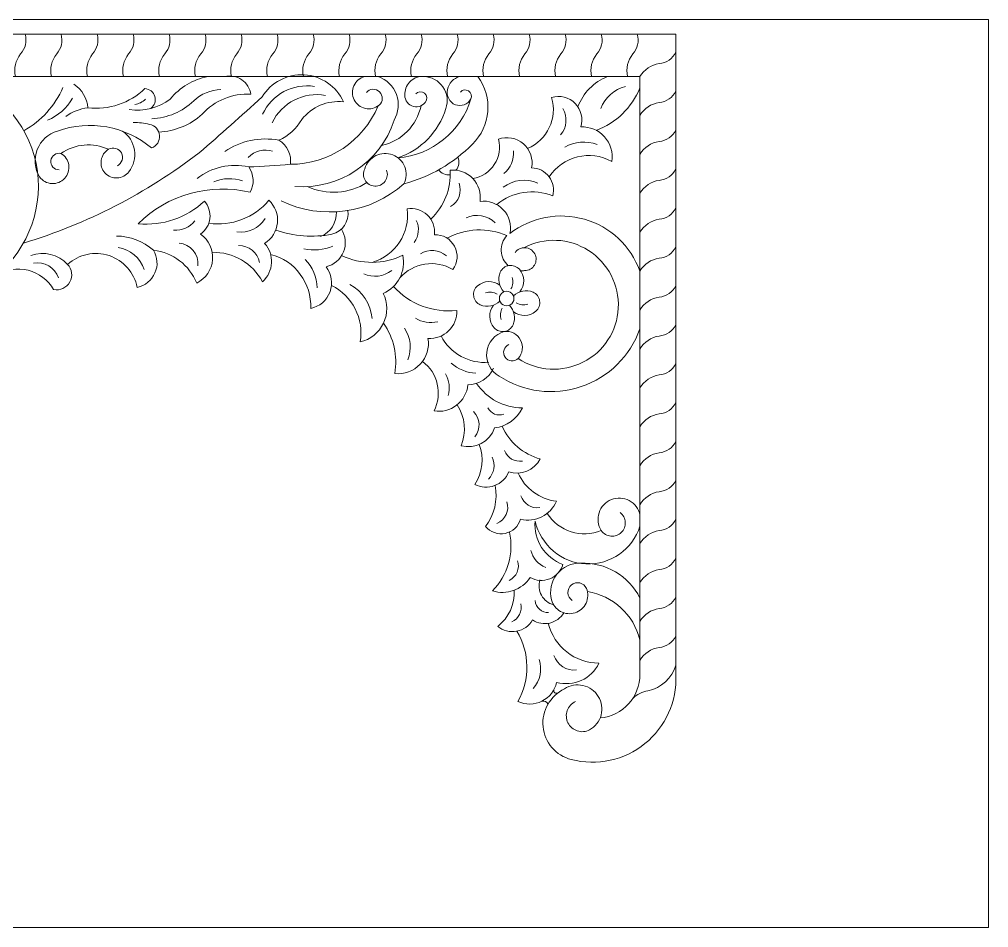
# Model space of a CAD drawing. Header units: millimetres. Extents: x 5151 to 5395, y 1354 to 1604.
# Drawn here: x 5264.6 to 5394.8, y 1482.2 to 1604.2 of the extents above; entities that cross this region are included whole.
import ezdxf

# ---------------------------------------------------------------- set-up
doc = ezdxf.new("R2010")
doc.units = ezdxf.units.MM
doc.header["$MEASUREMENT"] = 0
doc.layers.add('SITARA ALL', color=18, linetype='Continuous', true_color=0x000000)

msp = doc.modelspace()

# ---------------------------------------------------------------- linework, layer by layer
at = {"layer": 'SITARA ALL', "lineweight": 9}
for points, knots in [([(5150.76, 1604.2), (5150.76, 1604.2), (5394.76, 1604.2), (5394.76, 1604.2), (5394.76, 1604.2), (5394.76, 1482.2), (5394.76, 1482.2), (5394.76, 1482.2), (5150.76, 1482.2), (5150.76, 1482.2), (5150.76, 1482.2), (5150.76, 1604.2), (5150.76, 1604.2)], [0, 0, 0, 0, 0.25, 0.25, 0.25, 0.5, 0.5, 0.5, 0.75, 0.75, 0.75, 1, 1, 1, 1]), ([(5166.26, 1512.59), (5166.78, 1512.35), (5167.18, 1511.91), (5167.36, 1511.37), (5167.55, 1510.82), (5167.52, 1510.23), (5167.26, 1509.71), (5167.01, 1509.2), (5166.56, 1508.81), (5166.01, 1508.63), (5165.47, 1508.45), (5164.87, 1508.49), (5164.36, 1508.76), (5163.6, 1509.19), (5163.04, 1509.91), (5162.82, 1510.76), (5162.6, 1511.61), (5162.74, 1512.51), (5163.19, 1513.26), (5163.65, 1514.01), (5164.39, 1514.54), (5165.24, 1514.73), (5166.1, 1514.93), (5167, 1514.76), (5167.73, 1514.28), (5169.66, 1513.37), (5170.81, 1511.36), (5170.61, 1509.24), (5170.42, 1507.12), (5168.88, 1505.33), (5166.83, 1504.78), (5163.38, 1503.88), (5159.71, 1504.67), (5156.94, 1506.9), (5154.17, 1509.14), (5152.62, 1512.58), (5152.77, 1516.14), (5152.77, 1516.14), (5152.77, 1602.2), (5152.77, 1602.2), (5152.77, 1602.2), (5352.75, 1602.2), (5352.75, 1602.2), (5352.75, 1602.2), (5352.75, 1516.14), (5352.75, 1516.14), (5352.9, 1512.58), (5351.36, 1509.16), (5348.6, 1506.92), (5345.83, 1504.68), (5342.14, 1503.89), (5338.69, 1504.78), (5336.63, 1505.31), (5335.12, 1507.07), (5334.91, 1509.19), (5334.69, 1511.31), (5335.87, 1513.35), (5337.78, 1514.28), (5338.52, 1514.76), (5339.41, 1514.93), (5340.27, 1514.73), (5341.12, 1514.54), (5341.87, 1514.01), (5342.33, 1513.26), (5342.78, 1512.51), (5342.92, 1511.61), (5342.7, 1510.76), (5342.48, 1509.91), (5341.92, 1509.19), (5341.15, 1508.76), (5340.64, 1508.49), (5340.05, 1508.45), (5339.51, 1508.63), (5338.96, 1508.8), (5338.51, 1509.2), (5338.25, 1509.71), (5338, 1510.23), (5337.96, 1510.82), (5338.15, 1511.36), (5338.34, 1511.9), (5338.74, 1512.35), (5339.26, 1512.59)], [0, 0, 0, 0, 0.035714, 0.035714, 0.035714, 0.071429, 0.071429, 0.071429, 0.107143, 0.107143, 0.107143, 0.142857, 0.142857, 0.142857, 0.178571, 0.178571, 0.178571, 0.214286, 0.214286, 0.214286, 0.25, 0.25, 0.25, 0.285714, 0.285714, 0.285714, 0.321429, 0.321429, 0.321429, 0.357143, 0.357143, 0.357143, 0.392857, 0.392857, 0.392857, 0.428571, 0.428571, 0.428571, 0.464286, 0.464286, 0.464286, 0.5, 0.5, 0.5, 0.535714, 0.535714, 0.535714, 0.571429, 0.571429, 0.571429, 0.607143, 0.607143, 0.607143, 0.642857, 0.642857, 0.642857, 0.678571, 0.678571, 0.678571, 0.714286, 0.714286, 0.714286, 0.75, 0.75, 0.75, 0.785714, 0.785714, 0.785714, 0.821429, 0.821429, 0.821429, 0.857143, 0.857143, 0.857143, 0.892857, 0.892857, 0.892857, 0.928571, 0.928571, 0.928571, 1, 1, 1, 1]), ([(5250.81, 1602.2), (5251.08, 1601.28), (5250.86, 1600.28), (5250.21, 1599.57), (5249.53, 1598.71), (5249.27, 1597.59), (5249.51, 1596.52), (5250.29, 1596.63), (5251.09, 1596.41), (5251.7, 1595.91), (5252.32, 1595.41), (5252.7, 1594.67), (5252.76, 1593.88), (5252.82, 1594.67), (5253.2, 1595.4), (5253.81, 1595.9), (5254.43, 1596.4), (5255.22, 1596.63), (5256.01, 1596.52), (5261.49, 1594.94), (5265.64, 1590.45), (5266.8, 1584.87), (5267.96, 1579.29), (5265.89, 1573.47), (5261.49, 1569.84), (5262.76, 1570.62), (5264.29, 1570.86), (5265.73, 1570.5), (5267.18, 1570.14), (5268.42, 1569.2), (5269.16, 1567.91), (5270.03, 1567.74), (5270.91, 1568.15), (5271.33, 1568.93), (5271.76, 1569.71), (5271.65, 1570.65), (5271.04, 1571.3), (5269.78, 1572.64), (5267.84, 1573.11), (5266.12, 1572.47)], [0, 0, 0, 0, 0.071429, 0.071429, 0.071429, 0.142857, 0.142857, 0.142857, 0.214286, 0.214286, 0.214286, 0.285714, 0.285714, 0.285714, 0.357143, 0.357143, 0.357143, 0.428571, 0.428571, 0.428571, 0.5, 0.5, 0.5, 0.571429, 0.571429, 0.571429, 0.642857, 0.642857, 0.642857, 0.714286, 0.714286, 0.714286, 0.785714, 0.785714, 0.785714, 0.857143, 0.857143, 0.857143, 1, 1, 1, 1]), ([(5264.02, 1596.52), (5263.78, 1597.59), (5264.04, 1598.71), (5264.73, 1599.57), (5265.37, 1600.28), (5265.6, 1601.28), (5265.33, 1602.2)], [0, 0, 0, 0, 0.333333, 0.333333, 0.333333, 1, 1, 1, 1]), ([(5268.86, 1596.52), (5268.62, 1597.59), (5268.88, 1598.71), (5269.57, 1599.57), (5270.21, 1600.28), (5270.43, 1601.28), (5270.16, 1602.2)], [0, 0, 0, 0, 0.333333, 0.333333, 0.333333, 1, 1, 1, 1]), ([(5273.7, 1596.52), (5273.46, 1597.59), (5273.72, 1598.71), (5274.4, 1599.57), (5275.04, 1600.28), (5275.27, 1601.28), (5275, 1602.2)], [0, 0, 0, 0, 0.333333, 0.333333, 0.333333, 1, 1, 1, 1]), ([(5278.53, 1596.52), (5278.29, 1597.59), (5278.55, 1598.71), (5279.24, 1599.57), (5279.88, 1600.28), (5280.11, 1601.28), (5279.84, 1602.2)], [0, 0, 0, 0, 0.333333, 0.333333, 0.333333, 1, 1, 1, 1]), ([(5283.37, 1596.52), (5283.13, 1597.59), (5283.39, 1598.71), (5284.08, 1599.57), (5284.72, 1600.28), (5284.95, 1601.28), (5284.68, 1602.2)], [0, 0, 0, 0, 0.333333, 0.333333, 0.333333, 1, 1, 1, 1]), ([(5288.21, 1596.52), (5287.97, 1597.59), (5288.23, 1598.71), (5288.92, 1599.57), (5289.56, 1600.28), (5289.78, 1601.28), (5289.51, 1602.2)], [0, 0, 0, 0, 0.333333, 0.333333, 0.333333, 1, 1, 1, 1]), ([(5293.05, 1596.52), (5292.81, 1597.59), (5293.07, 1598.71), (5293.75, 1599.57), (5294.39, 1600.28), (5294.62, 1601.28), (5294.35, 1602.2)], [0, 0, 0, 0, 0.333333, 0.333333, 0.333333, 1, 1, 1, 1]), ([(5297.88, 1596.52), (5297.64, 1597.59), (5297.9, 1598.71), (5298.59, 1599.57), (5299.23, 1600.28), (5299.46, 1601.28), (5299.19, 1602.2)], [0, 0, 0, 0, 0.333333, 0.333333, 0.333333, 1, 1, 1, 1]), ([(5302.72, 1596.52), (5302.48, 1597.59), (5302.74, 1598.71), (5303.43, 1599.57), (5304.07, 1600.28), (5304.3, 1601.28), (5304.03, 1602.2)], [0, 0, 0, 0, 0.333333, 0.333333, 0.333333, 1, 1, 1, 1]), ([(5307.56, 1596.52), (5307.32, 1597.59), (5307.58, 1598.71), (5308.27, 1599.57), (5308.91, 1600.28), (5309.13, 1601.28), (5308.86, 1602.2)], [0, 0, 0, 0, 0.333333, 0.333333, 0.333333, 1, 1, 1, 1]), ([(5312.4, 1596.52), (5312.16, 1597.59), (5312.42, 1598.71), (5313.1, 1599.57), (5313.74, 1600.28), (5313.97, 1601.28), (5313.7, 1602.2)], [0, 0, 0, 0, 0.333333, 0.333333, 0.333333, 1, 1, 1, 1]), ([(5317.23, 1596.52), (5316.99, 1597.59), (5317.25, 1598.71), (5317.94, 1599.57), (5318.58, 1600.28), (5318.81, 1601.28), (5318.54, 1602.2)], [0, 0, 0, 0, 0.333333, 0.333333, 0.333333, 1, 1, 1, 1]), ([(5322.07, 1596.52), (5321.83, 1597.59), (5322.09, 1598.71), (5322.78, 1599.57), (5323.42, 1600.28), (5323.65, 1601.28), (5323.38, 1602.2)], [0, 0, 0, 0, 0.333333, 0.333333, 0.333333, 1, 1, 1, 1]), ([(5326.91, 1596.52), (5326.67, 1597.59), (5326.93, 1598.71), (5327.62, 1599.57), (5328.26, 1600.28), (5328.48, 1601.28), (5328.21, 1602.2)], [0, 0, 0, 0, 0.333333, 0.333333, 0.333333, 1, 1, 1, 1]), ([(5331.75, 1596.52), (5331.51, 1597.59), (5331.77, 1598.71), (5332.45, 1599.57), (5333.09, 1600.28), (5333.32, 1601.28), (5333.05, 1602.2)], [0, 0, 0, 0, 0.333333, 0.333333, 0.333333, 1, 1, 1, 1]), ([(5336.58, 1596.52), (5336.34, 1597.59), (5336.6, 1598.71), (5337.29, 1599.57), (5337.93, 1600.28), (5338.16, 1601.28), (5337.89, 1602.2)], [0, 0, 0, 0, 0.333333, 0.333333, 0.333333, 1, 1, 1, 1]), ([(5341.42, 1596.52), (5341.18, 1597.59), (5341.44, 1598.71), (5342.13, 1599.57), (5342.77, 1600.28), (5343, 1601.28), (5342.73, 1602.2)], [0, 0, 0, 0, 0.333333, 0.333333, 0.333333, 1, 1, 1, 1]), ([(5346.26, 1596.52), (5346.02, 1597.59), (5346.28, 1598.71), (5346.97, 1599.57), (5347.61, 1600.28), (5347.83, 1601.28), (5347.57, 1602.2)], [0, 0, 0, 0, 0.333333, 0.333333, 0.333333, 1, 1, 1, 1]), ([(5347.92, 1596.52), (5348.47, 1597.47), (5349.43, 1598.11), (5350.51, 1598.27), (5351.47, 1598.36), (5352.32, 1598.93), (5352.75, 1599.79)], [0, 0, 0, 0, 0.333333, 0.333333, 0.333333, 1, 1, 1, 1]), ([(5204.03, 1596.52), (5204.03, 1596.52), (5268.3, 1596.52), (5268.3, 1596.52), (5268.3, 1596.52), (5347.92, 1596.52), (5347.92, 1596.52), (5347.92, 1596.52), (5347.92, 1516.17), (5347.92, 1516.17)], [0, 0, 0, 0, 0.25, 0.25, 0.25, 0.5, 0.5, 0.5, 1, 1, 1, 1]), ([(5265.11, 1574.15), (5273.64, 1576.74), (5281.64, 1580.85), (5288.71, 1586.28), (5291.56, 1588.74), (5294.38, 1591.24), (5297.16, 1593.78), (5298.35, 1595.75), (5300.53, 1596.89), (5302.82, 1596.76), (5305.12, 1596.63), (5307.16, 1595.21), (5308.12, 1593.12), (5305.95, 1593.38), (5303.81, 1592.48), (5302.49, 1590.74), (5301.79, 1589.52), (5300.71, 1588.55), (5299.43, 1587.97), (5296.89, 1588.45), (5294.27, 1587.91), (5292.14, 1586.45)], [0, 0, 0, 0, 0.125, 0.125, 0.125, 0.25, 0.25, 0.25, 0.375, 0.375, 0.375, 0.5, 0.5, 0.5, 0.625, 0.625, 0.625, 0.75, 0.75, 0.75, 1, 1, 1, 1]), ([(5279.32, 1592.09), (5281.27, 1591.82), (5283.25, 1592.32), (5284.83, 1593.49), (5286.1, 1595.07), (5287.89, 1596.14), (5289.87, 1596.52)], [0, 0, 0, 0, 0.333333, 0.333333, 0.333333, 1, 1, 1, 1]), ([(5292.15, 1596.52), (5292.94, 1596.7), (5293.76, 1596.55), (5294.43, 1596.09), (5295.09, 1595.64), (5295.54, 1594.93), (5295.67, 1594.14), (5293.18, 1594.3), (5290.76, 1593.31), (5289.11, 1591.45), (5287.5, 1590.02), (5285.45, 1589.17), (5283.31, 1589.05)], [0, 0, 0, 0, 0.2, 0.2, 0.2, 0.4, 0.4, 0.4, 0.6, 0.6, 0.6, 1, 1, 1, 1]), ([(5301.55, 1581.77), (5307.52, 1581.28), (5313.05, 1584.95), (5314.89, 1590.66), (5315.51, 1591.7), (5315.63, 1592.97), (5315.21, 1594.11), (5314.79, 1595.25), (5313.89, 1596.13), (5312.74, 1596.52)], [0, 0, 0, 0, 0.25, 0.25, 0.25, 0.5, 0.5, 0.5, 1, 1, 1, 1]), ([(5310.95, 1596.52), (5310.31, 1596.35), (5309.78, 1595.9), (5309.5, 1595.3), (5309.23, 1594.69), (5309.24, 1594), (5309.54, 1593.4), (5309.84, 1592.81), (5310.39, 1592.38), (5311.04, 1592.24), (5311.69, 1592.1), (5312.36, 1592.25), (5312.88, 1592.67), (5313.14, 1592.89), (5313.3, 1593.21), (5313.31, 1593.55), (5313.32, 1593.89), (5313.19, 1594.22), (5312.95, 1594.46), (5312.71, 1594.7), (5312.38, 1594.83), (5312.04, 1594.81), (5311.7, 1594.8), (5311.39, 1594.64), (5311.17, 1594.38)], [0, 0, 0, 0, 0.111111, 0.111111, 0.111111, 0.222222, 0.222222, 0.222222, 0.333333, 0.333333, 0.333333, 0.444444, 0.444444, 0.444444, 0.555556, 0.555556, 0.555556, 0.666667, 0.666667, 0.666667, 0.777778, 0.777778, 0.777778, 1, 1, 1, 1]), ([(5317.8, 1594.19), (5318.1, 1594.54), (5318.63, 1594.58), (5318.99, 1594.29), (5319.35, 1593.99), (5319.38, 1593.42), (5319.09, 1593.05), (5318.65, 1592.5), (5317.9, 1592.32), (5317.26, 1592.6), (5316.61, 1592.88), (5316.24, 1593.58), (5316.34, 1594.28), (5316.37, 1594.92), (5316.65, 1595.52), (5317.14, 1595.95), (5317.62, 1596.37), (5318.26, 1596.58), (5318.9, 1596.52), (5319.92, 1596.5), (5320.88, 1595.98), (5321.46, 1595.13), (5322.05, 1594.28), (5322.19, 1593.2), (5321.85, 1592.23), (5320.9, 1589.11), (5318.5, 1586.64), (5315.41, 1585.6), (5320, 1585.98), (5323.89, 1589.11), (5325.22, 1593.52), (5324.81, 1592.78), (5323.92, 1592.45), (5323.13, 1592.74), (5322.34, 1593.03), (5321.89, 1593.95), (5322.06, 1594.78), (5322.23, 1595.64), (5322.88, 1596.32), (5323.73, 1596.52)], [0, 0, 0, 0, 0.071429, 0.071429, 0.071429, 0.142857, 0.142857, 0.142857, 0.214286, 0.214286, 0.214286, 0.285714, 0.285714, 0.285714, 0.357143, 0.357143, 0.357143, 0.428571, 0.428571, 0.428571, 0.5, 0.5, 0.5, 0.571429, 0.571429, 0.571429, 0.642857, 0.642857, 0.642857, 0.714286, 0.714286, 0.714286, 0.785714, 0.785714, 0.785714, 0.857143, 0.857143, 0.857143, 1, 1, 1, 1]), ([(5316.22, 1582.11), (5319.7, 1583.04), (5322.88, 1584.88), (5325.41, 1587.44), (5327.9, 1589.86), (5328.21, 1593.74), (5326.14, 1596.52)], [0, 0, 0, 0, 0.333333, 0.333333, 0.333333, 1, 1, 1, 1]), ([(5271.89, 1595.49), (5272.97, 1594.78), (5273.66, 1593.61), (5273.76, 1592.32), (5276.57, 1592.01), (5279.38, 1592.95), (5281.43, 1594.9), (5282.05, 1594.86), (5282.58, 1594.45), (5282.75, 1593.85), (5282.93, 1593.26), (5282.71, 1592.62), (5282.22, 1592.25)], [0, 0, 0, 0, 0.2, 0.2, 0.2, 0.4, 0.4, 0.4, 0.6, 0.6, 0.6, 1, 1, 1, 1]), ([(5282.35, 1590.86), (5284.46, 1590.95), (5286.46, 1591.8), (5287.98, 1593.26), (5288.97, 1594.2), (5290.26, 1594.74), (5291.62, 1594.79)], [0, 0, 0, 0, 0.333333, 0.333333, 0.333333, 1, 1, 1, 1]), ([(5325.22, 1593.52), (5325.4, 1593.91), (5325.24, 1594.38), (5324.87, 1594.6), (5324.5, 1594.81), (5324.06, 1594.77), (5323.8, 1594.43)], [0, 0, 0, 0, 0.333333, 0.333333, 0.333333, 1, 1, 1, 1]), ([(5332.81, 1586.87), (5335.47, 1587.99), (5336.87, 1590.93), (5336.06, 1593.7), (5337.18, 1594.05), (5338.39, 1593.75), (5339.22, 1592.92), (5340.04, 1592.09), (5340.33, 1590.86), (5339.97, 1589.75), (5341.17, 1589.82), (5342.35, 1589.34), (5343.16, 1588.44), (5343.97, 1587.55), (5344.33, 1586.33), (5344.14, 1585.13), (5341.22, 1586.73), (5337.56, 1585.83), (5335.71, 1583.06)], [0, 0, 0, 0, 0.142857, 0.142857, 0.142857, 0.285714, 0.285714, 0.285714, 0.428571, 0.428571, 0.428571, 0.571429, 0.571429, 0.571429, 0.714286, 0.714286, 0.714286, 1, 1, 1, 1]), ([(5347.92, 1591.29), (5348.47, 1592.24), (5349.43, 1592.88), (5350.51, 1593.04), (5351.47, 1593.13), (5352.32, 1593.7), (5352.75, 1594.56)], [0, 0, 0, 0, 0.333333, 0.333333, 0.333333, 1, 1, 1, 1]), ([(5312.74, 1592.57), (5310.76, 1587.83), (5306.11, 1584.74), (5300.97, 1584.74), (5301.15, 1586.03), (5300.54, 1587.3), (5299.43, 1587.97)], [0, 0, 0, 0, 0.333333, 0.333333, 0.333333, 1, 1, 1, 1]), ([(5269.89, 1583.99), (5269.57, 1584), (5269.27, 1584.14), (5269.07, 1584.37), (5268.86, 1584.61), (5268.76, 1584.92), (5268.8, 1585.24), (5268.83, 1585.55), (5269, 1585.83), (5269.26, 1586.01), (5269.51, 1586.2), (5269.84, 1586.26), (5270.14, 1586.2), (5270.71, 1585.86), (5271.09, 1585.29), (5271.19, 1584.65), (5271.29, 1584), (5271.08, 1583.34), (5270.65, 1582.86), (5270.21, 1582.37), (5269.57, 1582.11), (5268.92, 1582.15), (5268.27, 1582.18), (5267.66, 1582.51), (5267.28, 1583.04), (5266.61, 1584.15), (5266.49, 1585.5), (5266.96, 1586.71), (5267.43, 1587.91), (5268.43, 1588.84), (5269.67, 1589.21), (5273.99, 1590.75), (5278.8, 1589.88), (5282.32, 1586.93), (5283.02, 1587.19), (5283.46, 1587.88), (5283.39, 1588.62), (5283.32, 1589.37), (5282.79, 1589.97), (5282.06, 1590.09), (5281.34, 1590.27), (5280.6, 1590.35), (5279.85, 1590.35)], [0, 0, 0, 0, 0.066667, 0.066667, 0.066667, 0.133333, 0.133333, 0.133333, 0.2, 0.2, 0.2, 0.266667, 0.266667, 0.266667, 0.333333, 0.333333, 0.333333, 0.4, 0.4, 0.4, 0.466667, 0.466667, 0.466667, 0.533333, 0.533333, 0.533333, 0.6, 0.6, 0.6, 0.666667, 0.666667, 0.666667, 0.733333, 0.733333, 0.733333, 0.8, 0.8, 0.8, 0.866667, 0.866667, 0.866667, 1, 1, 1, 1]), ([(5276.54, 1586.75), (5276.01, 1586.43), (5275.64, 1585.89), (5275.55, 1585.27), (5275.46, 1584.66), (5275.64, 1584.04), (5276.06, 1583.58), (5276.48, 1583.12), (5277.08, 1582.87), (5277.7, 1582.9), (5278.32, 1582.93), (5278.89, 1583.24), (5279.26, 1583.74), (5279.91, 1584.56), (5280.19, 1585.62), (5280.02, 1586.65), (5279.86, 1587.69), (5279.27, 1588.61), (5278.4, 1589.19)], [0, 0, 0, 0, 0.142857, 0.142857, 0.142857, 0.285714, 0.285714, 0.285714, 0.428571, 0.428571, 0.428571, 0.571429, 0.571429, 0.571429, 0.714286, 0.714286, 0.714286, 1, 1, 1, 1]), ([(5325.46, 1582.84), (5326.65, 1583.02), (5327.71, 1583.7), (5328.36, 1584.71), (5329.02, 1585.72), (5329.22, 1586.95), (5328.91, 1588.12), (5330.06, 1588.52), (5331.34, 1588.28), (5332.26, 1587.48), (5333.18, 1586.68), (5333.6, 1585.44), (5333.37, 1584.25), (5334.29, 1584.24), (5335.15, 1583.8), (5335.71, 1583.06), (5336.26, 1582.33), (5336.45, 1581.37), (5336.2, 1580.48), (5333.68, 1581.53), (5330.78, 1581.09), (5328.69, 1579.32)], [0, 0, 0, 0, 0.125, 0.125, 0.125, 0.25, 0.25, 0.25, 0.375, 0.375, 0.375, 0.5, 0.5, 0.5, 0.625, 0.625, 0.625, 0.75, 0.75, 0.75, 1, 1, 1, 1]), ([(5347.92, 1586.07), (5348.47, 1587.01), (5349.43, 1587.65), (5350.51, 1587.81), (5351.47, 1587.9), (5352.32, 1588.47), (5352.75, 1589.33)], [0, 0, 0, 0, 0.333333, 0.333333, 0.333333, 1, 1, 1, 1]), ([(5277.72, 1584.54), (5278.02, 1584.69), (5278.25, 1584.96), (5278.36, 1585.28), (5278.46, 1585.61), (5278.43, 1585.96), (5278.27, 1586.26), (5278.11, 1586.56), (5277.84, 1586.78), (5277.51, 1586.87), (5277.18, 1586.96), (5276.83, 1586.92), (5276.54, 1586.75), (5274.46, 1587.71), (5272.03, 1587.5), (5270.14, 1586.2)], [0, 0, 0, 0, 0.166667, 0.166667, 0.166667, 0.333333, 0.333333, 0.333333, 0.5, 0.5, 0.5, 0.666667, 0.666667, 0.666667, 1, 1, 1, 1]), ([(5299.74, 1579.82), (5305.2, 1577.2), (5311.69, 1578.09), (5316.22, 1582.11), (5316.57, 1582.82), (5316.61, 1583.65), (5316.32, 1584.39), (5316.04, 1585.13), (5315.45, 1585.71), (5314.71, 1586), (5313.97, 1586.29), (5313.14, 1586.25), (5312.43, 1585.9), (5311.72, 1585.54), (5311.19, 1584.91), (5310.98, 1584.14), (5310.72, 1583.66), (5310.73, 1583.08), (5311, 1582.61), (5311.27, 1582.14), (5311.75, 1581.83), (5312.3, 1581.8), (5312.84, 1581.77), (5313.36, 1582.02), (5313.68, 1582.46), (5314, 1582.9), (5314.08, 1583.47), (5313.88, 1583.97)], [0, 0, 0, 0, 0.1, 0.1, 0.1, 0.2, 0.2, 0.2, 0.3, 0.3, 0.3, 0.4, 0.4, 0.4, 0.5, 0.5, 0.5, 0.6, 0.6, 0.6, 0.7, 0.7, 0.7, 0.8, 0.8, 0.8, 1, 1, 1, 1]), ([(5288.43, 1582.81), (5290.38, 1584.37), (5292.94, 1584.95), (5295.37, 1584.38), (5296.08, 1583.38), (5296.15, 1582.06), (5295.56, 1580.99), (5290.14, 1582.26), (5284.46, 1580.66), (5280.51, 1576.75), (5283.78, 1576.43), (5287.02, 1577.54), (5289.41, 1579.79), (5289.98, 1579.16), (5290.25, 1578.31), (5290.16, 1577.46), (5290.06, 1576.62), (5289.6, 1575.85), (5288.9, 1575.37), (5290, 1574.59), (5290.62, 1573.28), (5290.51, 1571.93), (5290.41, 1570.58), (5289.59, 1569.38), (5288.38, 1568.78), (5287.4, 1571.2), (5285.18, 1572.89), (5282.58, 1573.19), (5283.13, 1572.27), (5283.21, 1571.13), (5282.77, 1570.14), (5282.34, 1569.15), (5281.46, 1568.43), (5280.4, 1568.2), (5279.99, 1570.2), (5278.55, 1571.83), (5276.61, 1572.47), (5274.67, 1573.1), (5272.55, 1572.67), (5271.04, 1571.3)], [0, 0, 0, 0, 0.071429, 0.071429, 0.071429, 0.142857, 0.142857, 0.142857, 0.214286, 0.214286, 0.214286, 0.285714, 0.285714, 0.285714, 0.357143, 0.357143, 0.357143, 0.428571, 0.428571, 0.428571, 0.5, 0.5, 0.5, 0.571429, 0.571429, 0.571429, 0.642857, 0.642857, 0.642857, 0.714286, 0.714286, 0.714286, 0.785714, 0.785714, 0.785714, 0.857143, 0.857143, 0.857143, 1, 1, 1, 1]), ([(5352.75, 1573.65), (5352.32, 1572.79), (5351.47, 1572.21), (5350.51, 1572.13), (5349.43, 1571.97), (5348.47, 1571.33), (5347.92, 1570.38), (5346.7, 1573.77), (5343.92, 1576.36), (5340.47, 1577.35), (5337.01, 1578.35), (5333.3, 1577.65), (5330.46, 1575.43), (5330.7, 1576.58), (5330.37, 1577.77), (5329.57, 1578.63), (5328.77, 1579.49), (5327.61, 1579.91), (5326.44, 1579.76), (5326.61, 1580.88), (5326.25, 1582.02), (5325.46, 1582.84), (5324.67, 1583.66), (5323.55, 1584.07), (5322.42, 1583.94), (5322.58, 1581.47), (5321.62, 1579.06), (5319.81, 1577.38)], [0, 0, 0, 0, 0.1, 0.1, 0.1, 0.2, 0.2, 0.2, 0.3, 0.3, 0.3, 0.4, 0.4, 0.4, 0.5, 0.5, 0.5, 0.6, 0.6, 0.6, 0.7, 0.7, 0.7, 0.8, 0.8, 0.8, 1, 1, 1, 1]), ([(5347.92, 1580.84), (5348.47, 1581.78), (5349.43, 1582.43), (5350.51, 1582.58), (5351.47, 1582.67), (5352.32, 1583.25), (5352.75, 1584.11)], [0, 0, 0, 0, 0.333333, 0.333333, 0.333333, 1, 1, 1, 1]), ([(5290, 1576.81), (5293.05, 1576.38), (5296.1, 1577.55), (5298.08, 1579.9), (5298.92, 1579.13), (5299.34, 1578.01), (5299.23, 1576.87), (5299.12, 1575.74), (5298.48, 1574.72), (5297.51, 1574.12), (5298.85, 1572.62), (5298.72, 1570.32), (5297.22, 1568.97), (5295.87, 1571.44), (5293.27, 1572.96), (5290.46, 1572.92)], [0, 0, 0, 0, 0.166667, 0.166667, 0.166667, 0.333333, 0.333333, 0.333333, 0.5, 0.5, 0.5, 0.666667, 0.666667, 0.666667, 1, 1, 1, 1]), ([(5299, 1575.89), (5301.42, 1575.07), (5304.02, 1574.87), (5306.54, 1575.34), (5307.97, 1575.7), (5308.89, 1577.07), (5308.69, 1578.53)], [0, 0, 0, 0, 0.333333, 0.333333, 0.333333, 1, 1, 1, 1]), ([(5311.96, 1571.56), (5315.08, 1572.48), (5317.06, 1575.52), (5316.65, 1578.74), (5317.62, 1578.91), (5318.62, 1578.61), (5319.34, 1577.93), (5320.06, 1577.25), (5320.43, 1576.27), (5320.32, 1575.28), (5321.45, 1575.32), (5322.49, 1574.71), (5323.02, 1573.72), (5323.54, 1572.73), (5323.45, 1571.52), (5322.8, 1570.61), (5320.46, 1571.98), (5317.48, 1571.52), (5315.67, 1569.49)], [0, 0, 0, 0, 0.142857, 0.142857, 0.142857, 0.285714, 0.285714, 0.285714, 0.428571, 0.428571, 0.428571, 0.571429, 0.571429, 0.571429, 0.714286, 0.714286, 0.714286, 1, 1, 1, 1]), ([(5347.92, 1575.61), (5348.47, 1576.55), (5349.43, 1577.2), (5350.51, 1577.36), (5351.47, 1577.44), (5352.32, 1578.02), (5352.75, 1578.88)], [0, 0, 0, 0, 0.333333, 0.333333, 0.333333, 1, 1, 1, 1]), ([(5307.81, 1576.03), (5308.39, 1575.12), (5308.5, 1573.98), (5308.1, 1572.97), (5307.69, 1571.97), (5306.81, 1571.22), (5305.76, 1570.97), (5306.51, 1570.02), (5306.71, 1568.74), (5306.29, 1567.6), (5305.87, 1566.46), (5304.88, 1565.61), (5303.69, 1565.37), (5303.85, 1568.76), (5301.6, 1571.79), (5298.31, 1572.63)], [0, 0, 0, 0, 0.166667, 0.166667, 0.166667, 0.333333, 0.333333, 0.333333, 0.5, 0.5, 0.5, 0.666667, 0.666667, 0.666667, 1, 1, 1, 1]), ([(5322.01, 1574.81), (5324.49, 1576.17), (5327.46, 1576.29), (5330.05, 1575.16), (5329.53, 1574.6), (5329.25, 1573.86), (5329.28, 1573.1), (5329.32, 1572.34), (5329.66, 1571.63), (5330.23, 1571.12)], [0, 0, 0, 0, 0.25, 0.25, 0.25, 0.5, 0.5, 0.5, 1, 1, 1, 1]), ([(5331.56, 1558.66), (5334.16, 1556.94), (5337.48, 1556.74), (5340.26, 1558.14), (5343.04, 1559.55), (5344.86, 1562.3), (5345.01, 1565.42), (5345.17, 1568.53), (5343.64, 1571.48), (5341.01, 1573.16), (5338.39, 1574.84), (5335.09, 1574.99), (5332.34, 1573.53)], [0, 0, 0, 0, 0.2, 0.2, 0.2, 0.4, 0.4, 0.4, 0.6, 0.6, 0.6, 1, 1, 1, 1]), ([(5331.87, 1570.43), (5332.06, 1570.42), (5332.25, 1570.42), (5332.43, 1570.45), (5332.98, 1570.45), (5333.48, 1570.74), (5333.76, 1571.2), (5334.03, 1571.67), (5334.05, 1572.24), (5333.79, 1572.72), (5333.53, 1573.2), (5333.04, 1573.51), (5332.5, 1573.53), (5331.96, 1573.56), (5331.44, 1573.3), (5331.14, 1572.85)], [0, 0, 0, 0, 0.166667, 0.166667, 0.166667, 0.333333, 0.333333, 0.333333, 0.5, 0.5, 0.5, 0.666667, 0.666667, 0.666667, 1, 1, 1, 1]), ([(5306.49, 1568.47), (5309.31, 1567.07), (5310.87, 1563.98), (5310.35, 1560.87), (5311.72, 1561.2), (5312.87, 1562.12), (5313.47, 1563.4), (5314.08, 1564.67), (5314.07, 1566.14), (5313.45, 1567.4), (5315.42, 1568.27), (5316.52, 1570.4), (5316.07, 1572.51), (5313.48, 1571.25), (5310.45, 1571.25), (5307.85, 1572.49)], [0, 0, 0, 0, 0.166667, 0.166667, 0.166667, 0.333333, 0.333333, 0.333333, 0.5, 0.5, 0.5, 0.666667, 0.666667, 0.666667, 1, 1, 1, 1]), ([(5331.8, 1567.61), (5332.5, 1568.51), (5332.47, 1569.77), (5331.72, 1570.63), (5331.38, 1571.02), (5330.85, 1571.22), (5330.33, 1571.14), (5329.81, 1571.06), (5329.37, 1570.73), (5329.16, 1570.25), (5328.79, 1569.35), (5328.98, 1568.32), (5329.65, 1567.62)], [0, 0, 0, 0, 0.2, 0.2, 0.2, 0.4, 0.4, 0.4, 0.6, 0.6, 0.6, 1, 1, 1, 1]), ([(5329.11, 1568.49), (5328.22, 1569.19), (5326.96, 1569.16), (5326.1, 1568.41), (5325.7, 1568.07), (5325.51, 1567.54), (5325.59, 1567.02), (5325.66, 1566.5), (5326, 1566.06), (5326.48, 1565.85), (5327.38, 1565.48), (5328.41, 1565.67), (5329.11, 1566.34)], [0, 0, 0, 0, 0.2, 0.2, 0.2, 0.4, 0.4, 0.4, 0.6, 0.6, 0.6, 1, 1, 1, 1]), ([(5313.47, 1563.38), (5314.86, 1561.43), (5315.41, 1558.99), (5314.98, 1556.63), (5316.26, 1556.49), (5317.52, 1556.95), (5318.4, 1557.89), (5319.27, 1558.82), (5319.66, 1560.1), (5319.45, 1561.36), (5320.48, 1561.29), (5321.49, 1561.65), (5322.22, 1562.37), (5322.96, 1563.09), (5323.36, 1564.08), (5323.31, 1565.11), (5320.13, 1564.76), (5316.97, 1565.96), (5314.82, 1568.33)], [0, 0, 0, 0, 0.142857, 0.142857, 0.142857, 0.285714, 0.285714, 0.285714, 0.428571, 0.428571, 0.428571, 0.571429, 0.571429, 0.571429, 0.714286, 0.714286, 0.714286, 1, 1, 1, 1]), ([(5331, 1566.71), (5331, 1567.06), (5330.81, 1567.39), (5330.51, 1567.56), (5330.21, 1567.74), (5329.83, 1567.74), (5329.53, 1567.56), (5329.22, 1567.39), (5329.04, 1567.06), (5329.04, 1566.71), (5329.04, 1566.36), (5329.22, 1566.03), (5329.53, 1565.86), (5329.83, 1565.68), (5330.21, 1565.68), (5330.51, 1565.86), (5330.81, 1566.03), (5331, 1566.36), (5331, 1566.71)], [0, 0, 0, 0, 0.166667, 0.166667, 0.166667, 0.333333, 0.333333, 0.333333, 0.5, 0.5, 0.5, 0.666667, 0.666667, 0.666667, 0.833333, 0.833333, 0.833333, 1, 1, 1, 1]), ([(5330.92, 1564.93), (5331.82, 1564.23), (5333.08, 1564.26), (5333.94, 1565.01), (5334.33, 1565.35), (5334.53, 1565.88), (5334.45, 1566.4), (5334.37, 1566.92), (5334.04, 1567.36), (5333.56, 1567.57), (5332.66, 1567.94), (5331.63, 1567.75), (5330.93, 1567.08)], [0, 0, 0, 0, 0.2, 0.2, 0.2, 0.4, 0.4, 0.4, 0.6, 0.6, 0.6, 1, 1, 1, 1]), ([(5347.92, 1565.15), (5348.47, 1566.1), (5349.43, 1566.74), (5350.51, 1566.9), (5351.47, 1566.99), (5352.32, 1567.56), (5352.75, 1568.42)], [0, 0, 0, 0, 0.333333, 0.333333, 0.333333, 1, 1, 1, 1]), ([(5328.24, 1565.8), (5327.54, 1564.91), (5327.57, 1563.65), (5328.32, 1562.79), (5328.66, 1562.39), (5329.19, 1562.2), (5329.7, 1562.28), (5330.22, 1562.35), (5330.67, 1562.69), (5330.88, 1563.17), (5331.25, 1564.07), (5331.06, 1565.1), (5330.39, 1565.8)], [0, 0, 0, 0, 0.2, 0.2, 0.2, 0.4, 0.4, 0.4, 0.6, 0.6, 0.6, 1, 1, 1, 1]), ([(5330.33, 1560.51), (5330.01, 1560.39), (5329.76, 1560.13), (5329.66, 1559.8), (5329.56, 1559.47), (5329.61, 1559.11), (5329.8, 1558.83), (5329.99, 1558.54), (5330.3, 1558.36), (5330.64, 1558.33), (5330.98, 1558.29), (5331.32, 1558.42), (5331.56, 1558.66), (5332.18, 1559.33), (5332.31, 1560.32), (5331.89, 1561.13), (5331.47, 1561.94), (5330.61, 1562.4), (5329.7, 1562.28), (5328.42, 1561.92), (5327.49, 1560.82), (5327.35, 1559.5), (5327.2, 1558.18), (5327.85, 1556.91), (5329.02, 1556.28), (5332.28, 1554.14), (5336.34, 1553.62), (5340.03, 1554.87), (5343.73, 1556.12), (5346.63, 1558.97), (5347.92, 1562.65)], [0, 0, 0, 0, 0.090909, 0.090909, 0.090909, 0.181818, 0.181818, 0.181818, 0.272727, 0.272727, 0.272727, 0.363636, 0.363636, 0.363636, 0.454545, 0.454545, 0.454545, 0.545455, 0.545455, 0.545455, 0.636364, 0.636364, 0.636364, 0.727273, 0.727273, 0.727273, 0.818182, 0.818182, 0.818182, 1, 1, 1, 1]), ([(5347.92, 1559.92), (5348.47, 1560.87), (5349.43, 1561.51), (5350.51, 1561.67), (5351.47, 1561.76), (5352.32, 1562.33), (5352.75, 1563.19)], [0, 0, 0, 0, 0.333333, 0.333333, 0.333333, 1, 1, 1, 1]), ([(5318.71, 1558.25), (5320.78, 1556.72), (5321.43, 1553.9), (5320.26, 1551.6), (5321.33, 1551.43), (5322.43, 1551.72), (5323.29, 1552.38), (5324.15, 1553.04), (5324.7, 1554.03), (5324.81, 1555.11), (5326.29, 1555.13), (5327.62, 1556), (5328.23, 1557.34)], [0, 0, 0, 0, 0.2, 0.2, 0.2, 0.4, 0.4, 0.4, 0.6, 0.6, 0.6, 1, 1, 1, 1]), ([(5347.92, 1554.7), (5348.47, 1555.64), (5349.43, 1556.28), (5350.51, 1556.44), (5351.47, 1556.53), (5352.32, 1557.1), (5352.75, 1557.96)], [0, 0, 0, 0, 0.333333, 0.333333, 0.333333, 1, 1, 1, 1]), ([(5325.98, 1555.31), (5327.35, 1553.25), (5329.66, 1552.02), (5332.13, 1552.03), (5331.43, 1550.54), (5330.02, 1549.52), (5328.39, 1549.32), (5327.76, 1547.46), (5325.78, 1546.41), (5323.89, 1546.94), (5324.64, 1548.74), (5324.44, 1550.8), (5323.35, 1552.43)], [0, 0, 0, 0, 0.2, 0.2, 0.2, 0.4, 0.4, 0.4, 0.6, 0.6, 0.6, 1, 1, 1, 1]), ([(5347.92, 1549.47), (5348.47, 1550.41), (5349.43, 1551.06), (5350.51, 1551.21), (5351.47, 1551.3), (5352.32, 1551.88), (5352.75, 1552.73)], [0, 0, 0, 0, 0.333333, 0.333333, 0.333333, 1, 1, 1, 1]), ([(5326.33, 1547.1), (5326.99, 1545.32), (5326.78, 1543.34), (5325.75, 1541.74), (5326.57, 1541.31), (5327.54, 1541.24), (5328.4, 1541.57), (5329.27, 1541.89), (5329.96, 1542.57), (5330.29, 1543.43), (5331.94, 1542.91), (5333.73, 1543.64), (5334.54, 1545.16), (5332.25, 1545.76), (5330.36, 1547.38), (5329.42, 1549.56)], [0, 0, 0, 0, 0.166667, 0.166667, 0.166667, 0.333333, 0.333333, 0.333333, 0.5, 0.5, 0.5, 0.666667, 0.666667, 0.666667, 1, 1, 1, 1]), ([(5347.92, 1544.24), (5348.47, 1545.18), (5349.43, 1545.83), (5350.51, 1545.99), (5351.47, 1546.07), (5352.32, 1546.65), (5352.75, 1547.51)], [0, 0, 0, 0, 0.333333, 0.333333, 0.333333, 1, 1, 1, 1]), ([(5328.48, 1541.59), (5328.84, 1539.65), (5328.36, 1537.65), (5327.18, 1536.08), (5327.82, 1535.31), (5328.84, 1534.96), (5329.83, 1535.16), (5330.81, 1535.37), (5331.6, 1536.09), (5331.89, 1537.05), (5333.87, 1536.6), (5335.9, 1537.62), (5336.71, 1539.48), (5334.44, 1539.74), (5332.48, 1541.18), (5331.56, 1543.27)], [0, 0, 0, 0, 0.166667, 0.166667, 0.166667, 0.333333, 0.333333, 0.333333, 0.5, 0.5, 0.5, 0.666667, 0.666667, 0.666667, 1, 1, 1, 1]), ([(5347.92, 1539.01), (5348.47, 1539.96), (5349.43, 1540.6), (5350.51, 1540.76), (5351.47, 1540.84), (5352.32, 1541.42), (5352.75, 1542.28)], [0, 0, 0, 0, 0.333333, 0.333333, 0.333333, 1, 1, 1, 1]), ([(5347.92, 1537.63), (5347.75, 1538.46), (5347.22, 1539.17), (5346.48, 1539.56), (5345.74, 1539.96), (5344.86, 1540.01), (5344.08, 1539.7), (5343.29, 1539.38), (5342.69, 1538.73), (5342.43, 1537.93), (5342.17, 1537.13), (5342.28, 1536.26), (5342.73, 1535.54), (5340.07, 1534.46), (5337, 1535.43), (5335.44, 1537.85)], [0, 0, 0, 0, 0.166667, 0.166667, 0.166667, 0.333333, 0.333333, 0.333333, 0.5, 0.5, 0.5, 0.666667, 0.666667, 0.666667, 1, 1, 1, 1]), ([(5342.73, 1535.54), (5343.03, 1535.12), (5343.49, 1534.84), (5344.01, 1534.79), (5344.53, 1534.73), (5345.04, 1534.91), (5345.41, 1535.27), (5345.79, 1535.62), (5345.98, 1536.13), (5345.95, 1536.65), (5345.92, 1537.17), (5345.67, 1537.64), (5345.25, 1537.95)], [0, 0, 0, 0, 0.2, 0.2, 0.2, 0.4, 0.4, 0.4, 0.6, 0.6, 0.6, 1, 1, 1, 1]), ([(5347.92, 1536.13), (5346.92, 1533), (5343.96, 1530.92), (5340.67, 1531.05), (5337.39, 1531.19), (5334.57, 1533.62), (5333.84, 1536.82), (5333.62, 1534.25), (5335.15, 1531.86), (5337.58, 1531), (5337.31, 1530.11), (5336.66, 1529.4), (5335.8, 1529.06), (5334.94, 1528.71), (5333.97, 1528.78), (5333.17, 1529.23), (5332.07, 1527.57), (5330, 1526.84), (5328.1, 1527.44), (5330.16, 1529.51), (5331.03, 1532.49), (5330.39, 1535.34)], [0, 0, 0, 0, 0.125, 0.125, 0.125, 0.25, 0.25, 0.25, 0.375, 0.375, 0.375, 0.5, 0.5, 0.5, 0.625, 0.625, 0.625, 0.75, 0.75, 0.75, 1, 1, 1, 1]), ([(5347.92, 1533.78), (5348.47, 1534.73), (5349.43, 1535.37), (5350.51, 1535.53), (5351.47, 1535.62), (5352.32, 1536.19), (5352.75, 1537.05)], [0, 0, 0, 0, 0.333333, 0.333333, 0.333333, 1, 1, 1, 1]), ([(5347.92, 1526.48), (5346.4, 1529.47), (5343.29, 1531.3), (5339.94, 1531.17), (5338.7, 1531.19), (5337.52, 1530.64), (5336.76, 1529.66), (5336, 1528.69), (5335.74, 1527.42), (5336.06, 1526.22), (5336.23, 1525.56), (5336.66, 1525), (5337.26, 1524.67), (5337.86, 1524.34), (5338.57, 1524.28), (5339.21, 1524.49), (5339.86, 1524.7), (5340.4, 1525.17), (5340.68, 1525.79), (5340.97, 1526.41), (5340.99, 1527.12), (5340.74, 1527.75), (5340.57, 1528.13), (5340.24, 1528.4), (5339.84, 1528.5), (5339.45, 1528.59), (5339.03, 1528.5), (5338.71, 1528.24), (5338.4, 1527.98), (5338.22, 1527.58), (5338.24, 1527.17), (5338.26, 1526.77), (5338.47, 1526.39), (5338.81, 1526.16)], [0, 0, 0, 0, 0.083333, 0.083333, 0.083333, 0.166667, 0.166667, 0.166667, 0.25, 0.25, 0.25, 0.333333, 0.333333, 0.333333, 0.416667, 0.416667, 0.416667, 0.5, 0.5, 0.5, 0.583333, 0.583333, 0.583333, 0.666667, 0.666667, 0.666667, 0.75, 0.75, 0.75, 0.833333, 0.833333, 0.833333, 1, 1, 1, 1]), ([(5347.92, 1528.55), (5348.47, 1529.5), (5349.43, 1530.14), (5350.51, 1530.3), (5351.47, 1530.39), (5352.32, 1530.96), (5352.75, 1531.82)], [0, 0, 0, 0, 0.333333, 0.333333, 0.333333, 1, 1, 1, 1]), ([(5334.48, 1528.92), (5334.27, 1528.22), (5334.35, 1527.48), (5334.7, 1526.84), (5335.05, 1526.21), (5335.64, 1525.75), (5336.33, 1525.56)], [0, 0, 0, 0, 0.333333, 0.333333, 0.333333, 1, 1, 1, 1]), ([(5337.68, 1524.49), (5337.27, 1523.8), (5336.59, 1523.3), (5335.8, 1523.12), (5335.01, 1522.94), (5334.18, 1523.08), (5333.51, 1523.53), (5333.04, 1522.73), (5332.26, 1522.19), (5331.36, 1522.02), (5330.46, 1521.85), (5329.53, 1522.09), (5328.81, 1522.66), (5330.3, 1523.82), (5331.13, 1525.63), (5331.02, 1527.52)], [0, 0, 0, 0, 0.166667, 0.166667, 0.166667, 0.333333, 0.333333, 0.333333, 0.5, 0.5, 0.5, 0.666667, 0.666667, 0.666667, 1, 1, 1, 1]), ([(5333.85, 1526.13), (5333.87, 1525.68), (5334.08, 1525.26), (5334.42, 1524.96), (5334.76, 1524.66), (5335.2, 1524.51), (5335.65, 1524.54)], [0, 0, 0, 0, 0.333333, 0.333333, 0.333333, 1, 1, 1, 1]), ([(5347.92, 1523.32), (5348.47, 1524.27), (5349.43, 1524.91), (5350.51, 1525.07), (5351.47, 1525.16), (5352.32, 1525.73), (5352.75, 1526.59)], [0, 0, 0, 0, 0.333333, 0.333333, 0.333333, 1, 1, 1, 1]), ([(5335.61, 1523.08), (5336.39, 1519.95), (5339.19, 1517.74), (5342.42, 1517.72), (5341.39, 1515.61), (5339, 1514.53), (5336.73, 1515.15), (5336.49, 1514.05), (5335.76, 1513.13), (5334.75, 1512.63), (5333.74, 1512.13), (5332.55, 1512.11), (5331.53, 1512.58), (5333.18, 1515.53), (5333.13, 1519.13), (5331.4, 1522.03)], [0, 0, 0, 0, 0.166667, 0.166667, 0.166667, 0.333333, 0.333333, 0.333333, 0.5, 0.5, 0.5, 0.666667, 0.666667, 0.666667, 1, 1, 1, 1]), ([(5347.92, 1518.1), (5348.47, 1519.04), (5349.43, 1519.69), (5350.51, 1519.84), (5351.47, 1519.93), (5352.32, 1520.51), (5352.75, 1521.36)], [0, 0, 0, 0, 0.333333, 0.333333, 0.333333, 1, 1, 1, 1]), ([(5346.96, 1513), (5347.51, 1513.55), (5348.22, 1513.9), (5348.99, 1514.02), (5350.78, 1514.39), (5352.23, 1515.71), (5352.75, 1517.47)], [0, 0, 0, 0, 0.333333, 0.333333, 0.333333, 1, 1, 1, 1]), ([(5336.36, 1514.17), (5336.3, 1514.02), (5336.35, 1513.84), (5336.48, 1513.75), (5336.62, 1513.65), (5336.79, 1513.65), (5336.92, 1513.75)], [0, 0, 0, 0, 0.333333, 0.333333, 0.333333, 1, 1, 1, 1])]:
    msp.add_open_spline(points, degree=3, knots=knots, dxfattribs=at)
for points in [[(5343.55, 1596.52), (5341.72, 1595.79), (5340.28, 1594.31), (5339.59, 1592.46)], [(5265.15, 1589.24), (5267.49, 1590.55), (5269.34, 1592.59), (5270.42, 1595.05)], [(5304.22, 1595.2), (5301.32, 1595.66), (5298.46, 1594.13), (5297.23, 1591.45)], [(5342.05, 1589.3), (5344.72, 1590.29), (5346.85, 1592.36), (5347.92, 1595.01)], [(5345.98, 1595.17), (5344.45, 1594.82), (5343.21, 1593.72), (5342.67, 1592.25)], [(5305.68, 1594), (5302.74, 1594.52), (5299.81, 1593.02), (5298.51, 1590.33)], [(5268.34, 1590.67), (5269.76, 1591.24), (5270.94, 1592.27), (5271.69, 1593.6)], [(5273.76, 1592.32), (5272.68, 1592.19), (5271.66, 1591.79), (5270.79, 1591.16)], [(5280.08, 1592.77), (5280.62, 1592.86), (5281.12, 1593.1), (5281.52, 1593.48)], [(5313.21, 1587.27), (5315.88, 1587.84), (5317.96, 1589.94), (5318.52, 1592.61)], [(5337.27, 1588.7), (5338.12, 1589.69), (5338.23, 1591.11), (5337.55, 1592.22)], [(5342.17, 1587.39), (5340.74, 1587.92), (5339.15, 1587.8), (5337.82, 1587.06)], [(5298.58, 1586.48), (5297.42, 1586.86), (5296.15, 1586.54), (5295.31, 1585.66)], [(5329.63, 1583.48), (5330.55, 1584.22), (5331.04, 1585.37), (5330.95, 1586.55)], [(5295.37, 1584.38), (5297.24, 1584.45), (5299.11, 1584.57), (5300.97, 1584.74)], [(5323.21, 1583.94), (5323.63, 1584.43), (5323.72, 1585.11), (5323.44, 1585.69)], [(5320.87, 1583.99), (5321.25, 1583.52), (5321.84, 1583.26), (5322.44, 1583.32)], [(5294.55, 1582.51), (5293.3, 1582.94), (5291.93, 1582.9), (5290.7, 1582.4)], [(5303.28, 1581.74), (5305.86, 1580.57), (5308.85, 1580.77), (5311.25, 1582.28)], [(5322.49, 1579.07), (5323.58, 1579.7), (5324.06, 1581.02), (5323.63, 1582.2)], [(5334.19, 1582.21), (5332.66, 1582.88), (5330.9, 1582.67), (5329.57, 1581.66)], [(5305, 1575.05), (5306.36, 1575.57), (5307.23, 1576.91), (5307.14, 1578.36)], [(5328.47, 1576.88), (5327.42, 1577.88), (5325.88, 1578.15), (5324.56, 1577.56)], [(5285.28, 1575.88), (5286.38, 1575.8), (5287.46, 1576.28), (5288.14, 1577.16)], [(5293.78, 1575.66), (5295.28, 1575.46), (5296.76, 1576.15), (5297.56, 1577.44)], [(5317.61, 1574.25), (5318.23, 1575.12), (5318.33, 1576.25), (5317.88, 1577.21)], [(5282.58, 1573.19), (5281.2, 1574.4), (5279.43, 1575.08), (5277.59, 1575.1)], [(5288.55, 1571.12), (5288.68, 1572.66), (5287.55, 1574.02), (5286.01, 1574.16)], [(5281.34, 1570.6), (5280.8, 1572.16), (5279.45, 1573.3), (5277.83, 1573.58)], [(5296.82, 1571.55), (5296.56, 1572.89), (5295.38, 1573.85), (5294.01, 1573.83)], [(5302.77, 1573.4), (5304.08, 1573.1), (5305.44, 1573.21), (5306.68, 1573.72)], [(5321.94, 1572.44), (5320.95, 1573.28), (5319.54, 1573.39), (5318.43, 1572.71)], [(5269.8, 1569.49), (5269.33, 1570.88), (5267.92, 1571.73), (5266.47, 1571.47)], [(5304.56, 1568.16), (5304.5, 1569.58), (5303.93, 1570.93), (5302.95, 1571.96)], [(5310.82, 1570.04), (5312.06, 1569.47), (5313.51, 1569.64), (5314.58, 1570.48)], [(5330.6, 1568), (5330.87, 1568.47), (5330.93, 1569.03), (5330.77, 1569.54)], [(5311.95, 1564.04), (5311.77, 1565.96), (5310.64, 1567.68), (5308.94, 1568.6)], [(5328.73, 1567.29), (5328.26, 1567.57), (5327.7, 1567.62), (5327.19, 1567.46)], [(5329.43, 1565.42), (5329.16, 1564.95), (5329.1, 1564.39), (5329.27, 1563.88)], [(5331.31, 1566.12), (5331.78, 1565.85), (5332.34, 1565.79), (5332.85, 1565.96)], [(5317.76, 1564.08), (5318.65, 1563.51), (5319.73, 1563.34), (5320.76, 1563.59)], [(5316.73, 1558.48), (5317.3, 1559.88), (5317.13, 1561.47), (5316.29, 1562.72)], [(5321.21, 1561.68), (5322.45, 1559.32), (5324.97, 1557.92), (5327.63, 1558.14)], [(5322.57, 1558.04), (5323.48, 1557.21), (5324.66, 1556.72), (5325.89, 1556.68)], [(5322.14, 1553.69), (5322.44, 1554.65), (5322.32, 1555.7), (5321.81, 1556.57)], [(5327.5, 1552.02), (5327.9, 1551.25), (5328.8, 1550.88), (5329.63, 1551.16)], [(5325.75, 1548.15), (5326.56, 1549.15), (5326.48, 1550.59), (5325.58, 1551.51)], [(5329.74, 1546.29), (5330.09, 1545.3), (5331.1, 1544.71), (5332.13, 1544.88)], [(5327.57, 1542.44), (5328.35, 1543.23), (5328.54, 1544.42), (5328.06, 1545.42)], [(5328.7, 1536.5), (5329.84, 1536.97), (5330.43, 1538.23), (5330.05, 1539.41)], [(5331.92, 1540.22), (5332.26, 1539.14), (5333.34, 1538.47), (5334.46, 1538.63)], [(5333.27, 1532.88), (5333.52, 1531.83), (5334.26, 1530.98), (5335.26, 1530.58)], [(5330.36, 1528.83), (5331.35, 1529.31), (5331.82, 1530.45), (5331.48, 1531.49)], [(5347.92, 1520.86), (5347.08, 1524.25), (5344.3, 1526.8), (5340.86, 1527.35)], [(5330.71, 1523.29), (5331.65, 1523.7), (5332.15, 1524.72), (5331.9, 1525.71)], [(5333.59, 1514.31), (5334.53, 1515.38), (5334.83, 1516.87), (5334.37, 1518.22)], [(5336.36, 1518.76), (5336.81, 1517.48), (5338.07, 1516.67), (5339.42, 1516.81)], [(5342.57, 1510.37), (5345.62, 1510.64), (5347.95, 1513.2), (5347.92, 1516.26)], [(5335.58, 1512.24), (5335.41, 1512.53), (5335.08, 1512.69), (5334.74, 1512.63)]]:
    msp.add_open_spline(points, degree=3, dxfattribs=at)

doc.saveas('drawing.dxf')
